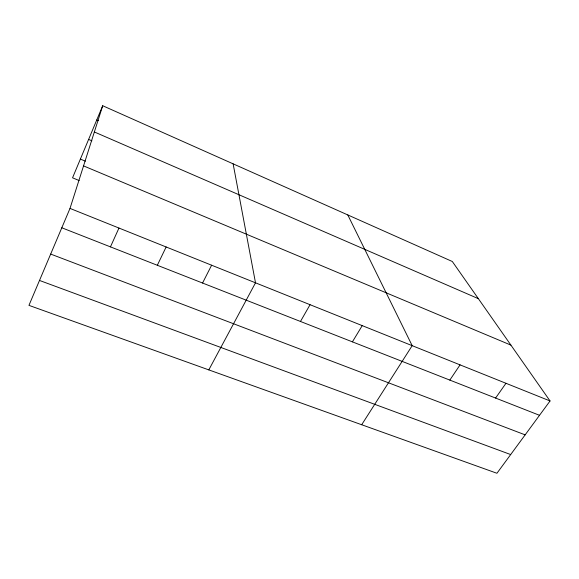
<?xml version="1.0" encoding="UTF-8"?>
<svg xmlns="http://www.w3.org/2000/svg" width="579" height="579" viewBox="0 0 579 579"><rect width="100%" height="100%" fill="white"/><g stroke="black" fill="none" stroke-linecap="round" stroke-linejoin="round"><path stroke-width="0.87" d="M70.008 208.411L102.707 105.733L452.315 261.505L550.05 400.965L496.934 473.267L28.95 305.365L70.008 208.411L550.05 400.965M102.707 105.733L72.549 177.818L79.171 180.554M110.451 246.871L118.963 228.046M157.329 265.276L166.137 246.972M202.556 283.03L211.617 265.211M208.802 369.894L255.505 282.82L233.127 163.843M300.472 321.468L310.054 304.699M352.408 341.856L362.23 325.63M361.68 424.74L412.183 345.663L347.798 214.939M449.832 380.099L460.059 364.864M495.581 398.055L505.974 383.284M39.502 280.446L510.678 454.558M50.67 254.072L525.153 434.858M61.808 227.779L539.512 415.302M83.55 165.891L510.91 345.12M80.387 159.08L85.381 161.186M88.616 139.416L91.887 140.82M94.355 131.969L478.355 298.663M96.751 119.962L98.401 120.685"/></g></svg>
